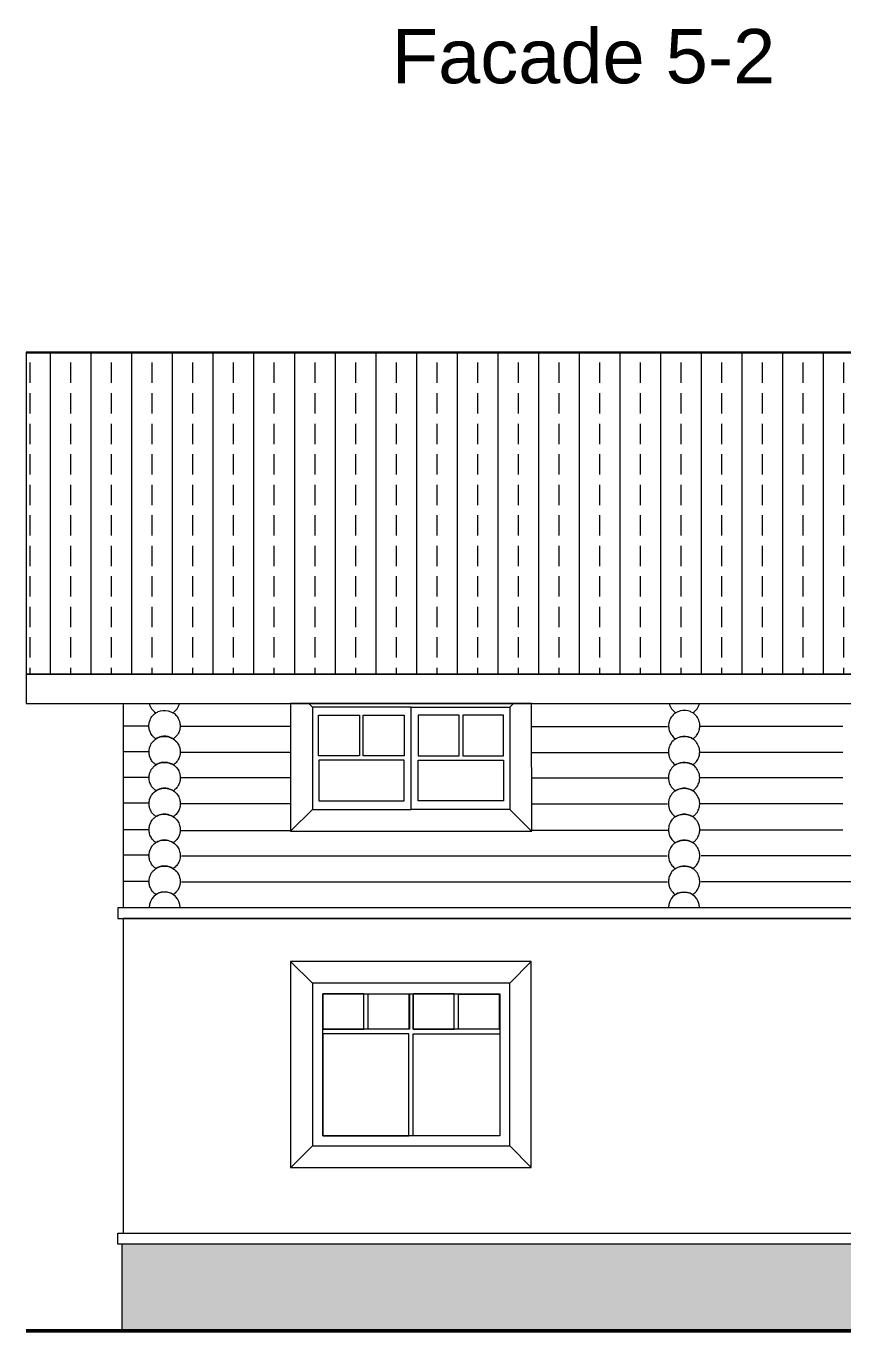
# Model space of a CAD drawing. Header units: millimetres. Extents: x 206455 to 265096, y 21531 to 53708.
# Drawn here: x 229874 to 237402, y 23085 to 35109 of the extents above; entities that cross this region are included whole.
import ezdxf

# ---------------------------------------------------------------- set-up
doc = ezdxf.new("R2010")
doc.units = ezdxf.units.MM
doc.layers.add('txt', color=7, linetype='Continuous', lineweight=13)
doc.layers.add('wall', color=5, linetype='Continuous')
doc.styles.get("Standard").update_dxf_attribs({"font": 'arial.ttf'})

msp = doc.modelspace()

# ---------------------------------------------------------------- hatches: boundary and pattern name
at = {"layer": 'wall', "linetype": 'Continuous', "lineweight": 0, "ltscale": 0.13}
h = msp.add_hatch(dxfattribs=at)
h.set_pattern_fill('ANSI33', color=253, scale=1500, angle=45, style=0)
h.set_pattern_definition([(90, (-183901.13, -205742.57), (-375, 6e-14), []), (90, (-183713.63, -205555.07), (-375, 6e-14), [187.5, -93.75])])
edge = h.paths.add_edge_path()
edge.add_line((242754, 29136), (242754, 32109))
edge.add_line((242754, 32109), (238343, 32109))
edge.add_line((238343, 32109), (238343, 31691))
edge.add_line((238343, 31691), (237808, 31691))
edge.add_line((237808, 31691), (237808, 32105))
edge.add_line((237808, 32105), (229875, 32105))
edge.add_line((229875, 32105), (229875, 29137))
edge.add_line((229875, 29137), (242752, 29137))
h = msp.add_hatch(dxfattribs=at)
h.set_pattern_fill('GRAVEL', color=253, scale=600, angle=135, style=0)
h.set_pattern_definition([(3.0128, (62226.53, -346877.26), (7212.4889873, 424.265388), [80.7216, -7991.4528]), (319.9697, (62307.138, -346873.016), (-5515.4296513, 4666.90889), [138.5208, -13713.555]), (267.5104, (62413.204, -346962.112), (424.2716866, 8909.545185), [97.6728, -9669.6192]), (42.2737, (62684.733, -347021.51), (-8909.5438786, -8061.0191202), [126.1428, -12488.1348]), (67.8337, (62778.07, -346936.656), (-2969.8427561, -7212.4918483), [123.693, -12245.6238]), (132.2737, (62824.74, -346822.105), (8061.0191202, -8909.5438786), [126.1428, -12488.1348]), (172.6942, (62739.887, -346728.767), (9758.0726261, -1272.7993934), [166.8174, -16514.9094]), (207.2553, (62574.424, -346707.553), (-12303.6609599, -6363.9548655), [157.4928, -15591.7926]), (256.4296, (62434.417, -346779.678), (-2121.3147443, -8909.5468306), [126.57, -12530.4438]), (310.2364, (62404.72, -346902.715), (-4242.644681, 5091.1656336), [144.4992, -7080.4578]), (357.3974, (62498.057, -347013.024), (9758.07333985, -424.2705468), [186.8688, -18500.025]), (273.8141, (62268.954, -346597.245), (424.266459, -5515.433004), [63.7806, -6314.3064]), (306.4692, (62273.197, -346660.884), (-4666.9006722, 6363.963659), [121.3422, -12012.9066]), (0, (62345.32, -346758.47), (424.2642, 424.2642), [84.8526, -763.6752]), (338.1986, (62324.11, -346839.075), (-2969.848929, 1272.79153), [45.6948, -4523.769]), (66.8014, (62366.54, -346856.05), (-848.52829, -1697.056353), [64.6218, -3166.4772]), (165.9638, (62391.99, -346796.65), (-2121.320558, 424.262176), [104.9574, -3393.6138]), (296.5651, (62290.17, -346771.2), (-424.26493, 1272.79171), [75.8946, -1821.4722]), (151.3895, (62612.608, -347102.12), (-5515.430733, 2969.8525067), [106.32, -10525.707]), (205.3462, (62519.27, -347051.207), (6363.9599204, 2969.8514034), [89.1966, -8830.4448]), (68.1986, (62205.315, -346856.046), (-1272.79153, -2969.848929), [91.389, -4478.0748]), (118.6105, (62239.256, -346771.193), (2969.8525067, -5515.430733), [106.32, -10525.707]), (114.444, (62875.65, -346839.075), (1272.794687, -2969.847565), [102.528, -5023.8744]), (69.7751, (62833.226, -346745.737), (-2545.589178, -6788.2232373), [85.9068, -8504.7858]), (201.8014, (62625.34, -346427.54), (-2969.848929, -1272.79153), [91.389, -4478.0748]), (152.354, (62540.483, -346461.48), (7212.4876922, -3818.3798075), [100.5786, -9957.2544]), (204.444, (62833.226, -346635.43), (2969.847565, 1272.794687), [51.264, -5075.1384]), (236.3099, (62650.79, -346453), (-1272.79353, -2121.319658), [30.594, -3028.8174]), (300.9638, (62633.82, -346478.45), (-848.529193, 1697.05568), [123.693, -2350.17]), (321.009, (62697.46, -346584.517), (-4666.9043606, 3818.3768023), [114.63, -11348.3538]), (78.6901, (62430.17, -346758.47), (-424.263315, -1272.792585), [86.5332, -2076.7974]), (128.1572, (62447.145, -346673.612), (-6363.9573682, 8061.0204296), [151.0764, -14956.5378]), (195.9454, (62353.81, -346554.82), (4666.9049305, 1272.792358), [61.7736, -6115.6044]), (225, (62294.4, -346571.8), (-1e-13, -848.5281), [36, -564]), (255.2564, (62693.22, -346605.73), (1272.7954174, 4666.9036284), [83.3544, -8252.112]), (183.0128, (62672.005, -346686.34), (-7212.4889873, -424.265388), [161.4432, -7910.7312]), (135, (62510.8, -346694.8), (-848.5281, 6e-14), [156, -444]), (100.3048, (62400.476, -346584.517), (1272.7861177, -7212.490385), [94.8684, -9391.9644]), (29.0546, (62383.506, -346491.18), (2121.32035, 1272.792307), [87.3612, -4280.7048]), (342.646, (62459.873, -346448.752), (12303.6594862, -3818.3715671), [142.239, -14081.6844]), (310.4261, (62595.638, -346491.18), (5091.1712671, -5939.6949932), [150.4794, -14897.4444])])
h.paths.add_polyline_path([(240350, 23885), (230756, 23885), (230756, 23085), (240350, 23085)])

# ---------------------------------------------------------------- linework, layer by layer
at = {"layer": 'wall', "color": 252, "linetype": 'Continuous', "lineweight": 30, "ltscale": 0.13}
msp.add_line((237806, 32102), (229874, 32102), dxfattribs=at)
at = {"layer": 'wall', "color": 250, "linetype": 'Continuous', "lineweight": 15}
msp.add_line((230771, 26987), (230771, 28868), dxfattribs=at)
at = {"layer": 'wall', "color": 252, "linetype": 'Continuous', "lineweight": 5}
for p, q in [((231005, 28659), (230769, 28659)), ((232312, 28655), (231294, 28655)), ((234533, 28656), (235784, 28656)), ((237402, 28656), (236090, 28656)), ((231006, 28420), (230770, 28420)), ((232315, 28415), (231296, 28415)), ((234537, 28415), (235790, 28415)), ((237402, 28415), (236085, 28415)), ((231006, 28184), (230770, 28184)), ((232317, 28180), (231299, 28180)), ((234533, 28180), (235790, 28180)), ((237402, 28180), (236085, 28180)), ((231006, 27947), (230769, 27947)), ((232316, 27941), (231297, 27941)), ((234533, 27942), (235784, 27942)), ((237402, 27942), (236090, 27942)), ((231006, 27703), (230769, 27703)), ((231297, 27697), (232315, 27697)), ((234532, 27699), (235795, 27699)), ((237402, 27699), (236080, 27699)), ((231006, 27468), (230769, 27468)), ((231306, 27463), (235781, 27463)), ((239826, 27463), (236094, 27463)), ((231006, 27227), (230769, 27227)), ((231306, 27223), (235784, 27223)), ((239831, 27223), (236091, 27223))]:
    msp.add_line(p, q, dxfattribs=at)
at = {"layer": 'wall', "color": 250, "linetype": 'Continuous', "lineweight": 50, "ltscale": 0.13}
msp.add_line((243983, 23085), (229875, 23085), dxfattribs=at)
at = {"layer": 'wall', "color": 250, "linetype": 'Continuous', "lineweight": 15, "ltscale": 0.13}
for points in [[(242754, 29136), (242754, 32109), (238343, 32109), (238343, 31691), (237808, 31691), (237808, 32105), (229875, 32105), (229875, 29137), (242752, 29137)], [(232479, 28867), (232512, 28834)], [(234333, 28833), (234366, 28868)], [(232512, 27891), (232312, 27691)], [(234333, 27891), (234533, 27691)], [(232512, 26290), (232312, 26489)], [(234331, 26289), (234530, 26488)], [(232312, 24589), (232512, 24789)], [(234530, 24590), (234331, 24789)]]:
    msp.add_lwpolyline(points, dxfattribs=at)
for points in [[(242754, 29137), (229874, 29137), (229874, 28868), (242754, 28868)], [(234533, 28868), (232312, 28868), (232312, 27691), (234534, 27691)], [(233423, 28834), (232512, 28834), (232512, 27891), (233423, 27891)], [(232947, 28383), (232570, 28383), (232570, 28760), (232947, 28760)], [(233358, 28383), (232980, 28383), (232980, 28760), (233358, 28760)], [(233422, 28834), (234333, 28834), (234333, 27891), (233422, 27891)], [(233487, 28383), (233865, 28383), (233865, 28760), (233487, 28760)], [(233898, 28383), (234275, 28383), (234275, 28760), (233898, 28760)], [(233358, 28345), (232571, 28345), (232571, 27969), (233358, 27969)], [(233487, 28345), (234274, 28345), (234274, 27969), (233487, 27969)], [(241906, 26985), (230719, 26985), (230719, 26884), (241906, 26884)], [(241854, 26884), (230769, 26884), (230769, 23986), (241854, 23986)], [(234530, 26489), (232312, 26489), (232312, 24590), (234530, 24590)], [(234332, 26290), (232512, 26290), (232512, 24789), (234332, 24789)], [(232608, 26191), (233406, 26191), (233406, 25864), (232608, 25864)], [(232608, 26190), (234240, 26190), (234240, 24882), (232608, 24882)], [(232985, 26190), (232608, 26190), (232608, 25864), (232985, 25864)], [(233401, 25864), (233025, 25864), (233025, 26190), (233401, 26190)], [(233442, 26190), (234240, 26190), (234240, 25864), (233442, 25864)], [(233819, 26190), (233442, 26190), (233442, 25864), (233819, 25864)], [(234235, 25864), (233859, 25864), (233859, 26189), (234235, 26189)], [(233401, 25823), (232608, 25823), (232608, 24882), (233401, 24882)], [(233442, 25823), (234240, 25823), (234240, 24882), (233442, 24882)], [(230719, 23986), (241905, 23986), (241905, 23885), (230719, 23885)], [(240350, 23885), (230756, 23885), (230756, 23085), (240350, 23085)]]:
    msp.add_lwpolyline(points, close=True, dxfattribs=at)
at = {"layer": 'wall', "color": 250, "linetype": 'Continuous', "lineweight": 15, "ltscale": 100}
for points in [[(231069, 28541, 0), (231067, 28543, 0), (231064, 28545, 0), (231062, 28547, 0), (231057, 28550, 0), (231052, 28555, 0), (231046, 28560, 0), (231041, 28566, 0), (231036, 28572, 0), (231030, 28581, 0), (231024, 28591, 0), (231019, 28601, 0), (231015, 28611, 0), (231011, 28622, 0), (231009, 28631, 0), (231007, 28640, 0), (231006, 28649, 0), (231006, 28657, 0), (231006, 28667, 0), (231006, 28673, 0), (231007, 28680, 0), (231009, 28690, 0), (231011, 28699, 0), (231016, 28713, 0), (231021, 28725, 0), (231027, 28736, 0), (231034, 28746, 0), (231040, 28753, 0), (231045, 28759, 0), (231052, 28766, 0), (231057, 28770, 0), (231065, 28777, 0), (231070, 28781, 0), (231085, 28788, 0), (231092, 28792, 0), (231112, 28799, 0), (231136, 28803, 0), (231160, 28803, 0), (231184, 28799, 0), (231207, 28790, 0), (231227, 28782, 0), (231241, 28773, 0), (231251, 28763, 0), (231262, 28752, 0), (231269, 28741, 0), (231275, 28732, 0), (231279, 28723, 0), (231285, 28711, 0), (231289, 28699, 0), (231291, 28689, 0), (231292, 28682, 0), (231294, 28672, 0), (231294, 28664, 0), (231294, 28654, 0), (231293, 28645, 0), (231292, 28638, 0), (231290, 28629, 0), (231287, 28615, 0), (231284, 28608, 0), (231280, 28598, 0), (231275, 28589, 0), (231268, 28579, 0), (231262, 28571, 0), (231255, 28562, 0), (231247, 28555, 0), (231237, 28546, 0), (231231, 28541, 0), (231229, 28541, 0), (231226, 28543, 0), (231226, 28543, 0), (231222, 28545, 0), (231217, 28547, 0), (231212, 28549, 0), (231204, 28553, 0), (231196, 28555, 0), (231183, 28561, 0), (231175, 28562, 0), (231168, 28563, 0), (231161, 28564, 0), (231153, 28564, 0), (231145, 28564, 0), (231139, 28564, 0), (231134, 28563, 0), (231126, 28562, 0), (231119, 28561, 0), (231112, 28560, 0), (231105, 28557, 0), (231099, 28555, 0), (231092, 28553, 0), (231086, 28550, 0), (231078, 28546, 0), (231072, 28543, 0), (231069, 28541, 0), (231069, 28541, 0)], [(236019, 28541, 0), (236021, 28542, 0), (236025, 28545, 0), (236027, 28546, 0), (236031, 28550, 0), (236037, 28555, 0), (236042, 28560, 0), (236048, 28566, 0), (236053, 28572, 0), (236059, 28581, 0), (236065, 28591, 0), (236070, 28601, 0), (236074, 28610, 0), (236078, 28621, 0), (236080, 28630, 0), (236081, 28640, 0), (236082, 28649, 0), (236083, 28657, 0), (236083, 28667, 0), (236082, 28673, 0), (236082, 28680, 0), (236080, 28690, 0), (236078, 28699, 0), (236073, 28713, 0), (236067, 28724, 0), (236061, 28736, 0), (236055, 28746, 0), (236049, 28753, 0), (236044, 28759, 0), (236037, 28766, 0), (236032, 28770, 0), (236024, 28777, 0), (236018, 28780, 0), (236004, 28788, 0), (235996, 28792, 0), (235977, 28799, 0), (235953, 28802, 0), (235928, 28802, 0), (235905, 28798, 0), (235881, 28790, 0), (235862, 28781, 0), (235848, 28772, 0), (235838, 28763, 0), (235827, 28751, 0), (235819, 28741, 0), (235814, 28732, 0), (235809, 28723, 0), (235804, 28711, 0), (235800, 28698, 0), (235798, 28688, 0), (235796, 28682, 0), (235795, 28671, 0), (235795, 28663, 0), (235795, 28654, 0), (235796, 28645, 0), (235797, 28638, 0), (235798, 28629, 0), (235802, 28614, 0), (235805, 28607, 0), (235809, 28598, 0), (235814, 28589, 0), (235821, 28578, 0), (235827, 28571, 0), (235834, 28561, 0), (235841, 28554, 0), (235851, 28546, 0), (235858, 28541, 0), (235859, 28541, 0), (235862, 28543, 0), (235862, 28543, 0), (235867, 28545, 0), (235872, 28547, 0), (235876, 28549, 0), (235885, 28552, 0), (235892, 28555, 0), (235906, 28560, 0), (235914, 28562, 0), (235921, 28562, 0), (235927, 28563, 0), (235935, 28563, 0), (235944, 28563, 0), (235949, 28564, 0), (235954, 28563, 0), (235962, 28562, 0), (235970, 28561, 0), (235977, 28560, 0), (235983, 28557, 0), (235990, 28555, 0), (235997, 28553, 0), (236003, 28550, 0), (236011, 28545, 0), (236016, 28543, 0), (236019, 28541, 0), (236019, 28541, 0)], [(231070, 28302, 0), (231068, 28303, 0), (231065, 28305, 0), (231063, 28307, 0), (231058, 28311, 0), (231053, 28316, 0), (231047, 28321, 0), (231042, 28327, 0), (231037, 28333, 0), (231031, 28341, 0), (231025, 28352, 0), (231020, 28361, 0), (231016, 28371, 0), (231012, 28382, 0), (231010, 28391, 0), (231009, 28401, 0), (231007, 28410, 0), (231007, 28418, 0), (231007, 28428, 0), (231008, 28434, 0), (231008, 28441, 0), (231010, 28451, 0), (231012, 28459, 0), (231017, 28474, 0), (231022, 28485, 0), (231028, 28497, 0), (231035, 28506, 0), (231041, 28514, 0), (231046, 28520, 0), (231053, 28527, 0), (231058, 28531, 0), (231066, 28537, 0), (231071, 28541, 0), (231086, 28549, 0), (231093, 28552, 0), (231113, 28559, 0), (231137, 28563, 0), (231161, 28563, 0), (231185, 28559, 0), (231208, 28551, 0), (231228, 28542, 0), (231242, 28533, 0), (231252, 28524, 0), (231263, 28512, 0), (231270, 28502, 0), (231276, 28493, 0), (231281, 28484, 0), (231286, 28472, 0), (231290, 28459, 0), (231292, 28449, 0), (231294, 28443, 0), (231295, 28432, 0), (231295, 28424, 0), (231295, 28415, 0), (231294, 28406, 0), (231293, 28398, 0), (231292, 28389, 0), (231288, 28375, 0), (231285, 28368, 0), (231281, 28359, 0), (231276, 28350, 0), (231269, 28339, 0), (231263, 28331, 0), (231256, 28322, 0), (231249, 28315, 0), (231238, 28307, 0), (231232, 28302, 0), (231231, 28302, 0), (231227, 28304, 0), (231227, 28304, 0), (231223, 28306, 0), (231218, 28308, 0), (231213, 28310, 0), (231205, 28313, 0), (231197, 28316, 0), (231184, 28321, 0), (231176, 28322, 0), (231169, 28323, 0), (231162, 28324, 0), (231155, 28324, 0), (231146, 28324, 0), (231141, 28324, 0), (231136, 28324, 0), (231128, 28323, 0), (231120, 28322, 0), (231113, 28320, 0), (231106, 28318, 0), (231100, 28316, 0), (231093, 28313, 0), (231087, 28311, 0), (231079, 28306, 0), (231073, 28303, 0), (231070, 28302, 0), (231070, 28302, 0)], [(236018, 28301, 0), (236020, 28303, 0), (236024, 28305, 0), (236026, 28307, 0), (236030, 28311, 0), (236036, 28315, 0), (236041, 28321, 0), (236047, 28327, 0), (236051, 28333, 0), (236058, 28341, 0), (236064, 28351, 0), (236069, 28361, 0), (236073, 28371, 0), (236076, 28382, 0), (236079, 28391, 0), (236080, 28400, 0), (236081, 28410, 0), (236082, 28417, 0), (236082, 28428, 0), (236081, 28434, 0), (236080, 28440, 0), (236079, 28451, 0), (236077, 28459, 0), (236072, 28474, 0), (236066, 28485, 0), (236060, 28497, 0), (236054, 28506, 0), (236048, 28513, 0), (236043, 28519, 0), (236036, 28527, 0), (236031, 28531, 0), (236023, 28537, 0), (236017, 28541, 0), (236003, 28549, 0), (235995, 28552, 0), (235976, 28559, 0), (235952, 28563, 0), (235927, 28563, 0), (235904, 28559, 0), (235880, 28551, 0), (235861, 28542, 0), (235847, 28533, 0), (235837, 28524, 0), (235826, 28512, 0), (235818, 28501, 0), (235813, 28493, 0), (235808, 28484, 0), (235803, 28471, 0), (235799, 28459, 0), (235796, 28449, 0), (235795, 28442, 0), (235794, 28432, 0), (235794, 28424, 0), (235794, 28414, 0), (235795, 28406, 0), (235796, 28398, 0), (235797, 28389, 0), (235801, 28375, 0), (235804, 28368, 0), (235808, 28358, 0), (235812, 28349, 0), (235819, 28339, 0), (235825, 28331, 0), (235833, 28322, 0), (235840, 28315, 0), (235850, 28306, 0), (235857, 28302, 0), (235858, 28301, 0), (235861, 28303, 0), (235861, 28303, 0), (235866, 28305, 0), (235870, 28307, 0), (235875, 28309, 0), (235884, 28313, 0), (235891, 28316, 0), (235905, 28321, 0), (235912, 28322, 0), (235920, 28323, 0), (235926, 28324, 0), (235934, 28324, 0), (235943, 28324, 0), (235948, 28324, 0), (235953, 28324, 0), (235961, 28323, 0), (235969, 28321, 0), (235976, 28320, 0), (235982, 28318, 0), (235989, 28315, 0), (235996, 28313, 0), (236001, 28310, 0), (236010, 28306, 0), (236015, 28303, 0), (236018, 28301, 0), (236018, 28301, 0)], [(231071, 28063, 0), (231068, 28064, 0), (231065, 28066, 0), (231063, 28068, 0), (231059, 28072, 0), (231053, 28077, 0), (231047, 28082, 0), (231042, 28088, 0), (231037, 28094, 0), (231031, 28102, 0), (231025, 28113, 0), (231020, 28123, 0), (231016, 28132, 0), (231012, 28143, 0), (231010, 28152, 0), (231009, 28162, 0), (231007, 28171, 0), (231007, 28179, 0), (231007, 28189, 0), (231008, 28195, 0), (231008, 28202, 0), (231010, 28212, 0), (231012, 28220, 0), (231017, 28235, 0), (231022, 28246, 0), (231028, 28258, 0), (231035, 28267, 0), (231041, 28275, 0), (231046, 28281, 0), (231053, 28288, 0), (231058, 28292, 0), (231066, 28298, 0), (231071, 28302, 0), (231086, 28310, 0), (231094, 28313, 0), (231113, 28320, 0), (231137, 28324, 0), (231161, 28324, 0), (231185, 28320, 0), (231208, 28312, 0), (231228, 28303, 0), (231242, 28294, 0), (231252, 28285, 0), (231263, 28273, 0), (231270, 28263, 0), (231276, 28254, 0), (231281, 28245, 0), (231286, 28233, 0), (231290, 28220, 0), (231292, 28210, 0), (231294, 28204, 0), (231295, 28193, 0), (231295, 28185, 0), (231295, 28176, 0), (231294, 28167, 0), (231293, 28159, 0), (231292, 28150, 0), (231288, 28136, 0), (231285, 28129, 0), (231281, 28120, 0), (231276, 28111, 0), (231269, 28100, 0), (231263, 28092, 0), (231256, 28083, 0), (231249, 28076, 0), (231238, 28068, 0), (231232, 28063, 0), (231231, 28063, 0), (231227, 28065, 0), (231227, 28065, 0), (231223, 28067, 0), (231218, 28069, 0), (231213, 28071, 0), (231205, 28074, 0), (231197, 28077, 0), (231184, 28082, 0), (231176, 28083, 0), (231169, 28084, 0), (231162, 28085, 0), (231155, 28085, 0), (231146, 28085, 0), (231141, 28085, 0), (231136, 28085, 0), (231128, 28084, 0), (231120, 28083, 0), (231113, 28081, 0), (231106, 28079, 0), (231100, 28077, 0), (231093, 28074, 0), (231087, 28072, 0), (231079, 28067, 0), (231073, 28064, 0), (231071, 28063, 0), (231071, 28063, 0)], [(236018, 28062, 0), (236020, 28064, 0), (236024, 28066, 0), (236026, 28068, 0), (236030, 28072, 0), (236036, 28076, 0), (236041, 28082, 0), (236047, 28088, 0), (236051, 28094, 0), (236058, 28102, 0), (236064, 28112, 0), (236069, 28122, 0), (236073, 28132, 0), (236076, 28143, 0), (236079, 28152, 0), (236080, 28161, 0), (236081, 28171, 0), (236082, 28178, 0), (236082, 28189, 0), (236081, 28195, 0), (236080, 28201, 0), (236079, 28212, 0), (236077, 28220, 0), (236072, 28235, 0), (236066, 28246, 0), (236060, 28258, 0), (236054, 28267, 0), (236048, 28274, 0), (236043, 28280, 0), (236036, 28288, 0), (236031, 28292, 0), (236023, 28298, 0), (236017, 28302, 0), (236002, 28310, 0), (235995, 28313, 0), (235976, 28320, 0), (235952, 28324, 0), (235927, 28324, 0), (235904, 28320, 0), (235880, 28312, 0), (235861, 28303, 0), (235847, 28294, 0), (235837, 28285, 0), (235826, 28273, 0), (235818, 28262, 0), (235813, 28254, 0), (235808, 28245, 0), (235803, 28233, 0), (235799, 28220, 0), (235796, 28210, 0), (235795, 28203, 0), (235794, 28193, 0), (235794, 28185, 0), (235794, 28175, 0), (235795, 28167, 0), (235796, 28159, 0), (235797, 28150, 0), (235801, 28136, 0), (235804, 28129, 0), (235808, 28119, 0), (235812, 28110, 0), (235819, 28100, 0), (235825, 28092, 0), (235833, 28083, 0), (235840, 28076, 0), (235850, 28067, 0), (235857, 28063, 0), (235858, 28062, 0), (235861, 28064, 0), (235861, 28064, 0), (235865, 28066, 0), (235870, 28068, 0), (235875, 28070, 0), (235884, 28074, 0), (235891, 28077, 0), (235905, 28082, 0), (235912, 28083, 0), (235920, 28084, 0), (235926, 28085, 0), (235934, 28085, 0), (235943, 28085, 0), (235948, 28085, 0), (235953, 28085, 0), (235961, 28084, 0), (235969, 28082, 0), (235976, 28081, 0), (235982, 28079, 0), (235989, 28076, 0), (235996, 28074, 0), (236001, 28071, 0), (236010, 28067, 0), (236015, 28064, 0), (236018, 28062, 0), (236018, 28062, 0)], [(231071, 27824, 0), (231068, 27825, 0), (231065, 27827, 0), (231063, 27829, 0), (231059, 27833, 0), (231053, 27838, 0), (231047, 27843, 0), (231042, 27849, 0), (231037, 27855, 0), (231031, 27863, 0), (231025, 27874, 0), (231020, 27884, 0), (231016, 27893, 0), (231012, 27904, 0), (231010, 27913, 0), (231009, 27923, 0), (231007, 27932, 0), (231007, 27940, 0), (231007, 27950, 0), (231008, 27956, 0), (231008, 27963, 0), (231010, 27973, 0), (231012, 27981, 0), (231017, 27996, 0), (231022, 28007, 0), (231028, 28019, 0), (231035, 28028, 0), (231041, 28036, 0), (231046, 28042, 0), (231053, 28049, 0), (231058, 28053, 0), (231066, 28059, 0), (231071, 28063, 0), (231086, 28071, 0), (231094, 28074, 0), (231113, 28081, 0), (231137, 28085, 0), (231161, 28085, 0), (231185, 28081, 0), (231208, 28073, 0), (231228, 28064, 0), (231242, 28055, 0), (231252, 28046, 0), (231263, 28034, 0), (231270, 28024, 0), (231276, 28015, 0), (231281, 28006, 0), (231286, 27994, 0), (231290, 27981, 0), (231292, 27971, 0), (231294, 27965, 0), (231295, 27954, 0), (231295, 27946, 0), (231295, 27937, 0), (231294, 27928, 0), (231293, 27920, 0), (231292, 27911, 0), (231288, 27897, 0), (231285, 27890, 0), (231281, 27881, 0), (231276, 27872, 0), (231269, 27861, 0), (231263, 27853, 0), (231256, 27844, 0), (231249, 27837, 0), (231238, 27829, 0), (231232, 27824, 0), (231231, 27824, 0), (231228, 27826, 0), (231228, 27826, 0), (231223, 27828, 0), (231218, 27830, 0), (231214, 27832, 0), (231205, 27835, 0), (231197, 27838, 0), (231184, 27843, 0), (231176, 27844, 0), (231169, 27845, 0), (231162, 27846, 0), (231155, 27846, 0), (231146, 27846, 0), (231141, 27846, 0), (231136, 27846, 0), (231128, 27845, 0), (231120, 27844, 0), (231113, 27842, 0), (231106, 27840, 0), (231100, 27838, 0), (231093, 27835, 0), (231087, 27833, 0), (231079, 27828, 0), (231073, 27825, 0), (231071, 27824, 0), (231071, 27824, 0)], [(236018, 27823, 0), (236020, 27825, 0), (236023, 27827, 0), (236026, 27829, 0), (236030, 27833, 0), (236036, 27837, 0), (236041, 27843, 0), (236047, 27849, 0), (236051, 27855, 0), (236058, 27863, 0), (236064, 27873, 0), (236069, 27883, 0), (236073, 27893, 0), (236076, 27904, 0), (236079, 27913, 0), (236080, 27922, 0), (236081, 27932, 0), (236082, 27939, 0), (236082, 27950, 0), (236081, 27956, 0), (236080, 27962, 0), (236079, 27973, 0), (236077, 27981, 0), (236072, 27996, 0), (236066, 28007, 0), (236060, 28019, 0), (236053, 28028, 0), (236048, 28035, 0), (236042, 28041, 0), (236036, 28049, 0), (236031, 28053, 0), (236023, 28059, 0), (236017, 28063, 0), (236002, 28071, 0), (235995, 28074, 0), (235976, 28081, 0), (235952, 28085, 0), (235927, 28085, 0), (235904, 28081, 0), (235880, 28073, 0), (235861, 28064, 0), (235847, 28055, 0), (235837, 28046, 0), (235826, 28034, 0), (235818, 28023, 0), (235813, 28015, 0), (235808, 28006, 0), (235803, 27994, 0), (235799, 27981, 0), (235796, 27971, 0), (235795, 27964, 0), (235794, 27954, 0), (235794, 27946, 0), (235794, 27936, 0), (235795, 27928, 0), (235796, 27920, 0), (235797, 27911, 0), (235801, 27897, 0), (235804, 27890, 0), (235808, 27881, 0), (235812, 27871, 0), (235819, 27861, 0), (235825, 27853, 0), (235833, 27844, 0), (235840, 27837, 0), (235850, 27828, 0), (235857, 27824, 0), (235858, 27823, 0), (235861, 27825, 0), (235861, 27825, 0), (235865, 27827, 0), (235870, 27829, 0), (235875, 27832, 0), (235884, 27835, 0), (235891, 27838, 0), (235905, 27843, 0), (235912, 27844, 0), (235920, 27845, 0), (235926, 27846, 0), (235934, 27846, 0), (235942, 27846, 0), (235948, 27846, 0), (235953, 27846, 0), (235961, 27845, 0), (235969, 27843, 0), (235976, 27842, 0), (235982, 27840, 0), (235989, 27837, 0), (235995, 27835, 0), (236001, 27832, 0), (236010, 27828, 0), (236015, 27825, 0), (236018, 27823, 0), (236018, 27823, 0)], [(231070, 27585, 0), (231068, 27586, 0), (231065, 27589, 0), (231062, 27590, 0), (231058, 27594, 0), (231052, 27599, 0), (231047, 27604, 0), (231041, 27610, 0), (231037, 27616, 0), (231030, 27625, 0), (231025, 27635, 0), (231019, 27645, 0), (231015, 27654, 0), (231012, 27665, 0), (231010, 27674, 0), (231008, 27684, 0), (231007, 27693, 0), (231006, 27701, 0), (231007, 27711, 0), (231007, 27717, 0), (231008, 27724, 0), (231010, 27734, 0), (231011, 27742, 0), (231016, 27757, 0), (231022, 27768, 0), (231028, 27780, 0), (231035, 27790, 0), (231040, 27797, 0), (231046, 27803, 0), (231052, 27810, 0), (231057, 27814, 0), (231066, 27821, 0), (231071, 27824, 0), (231086, 27832, 0), (231093, 27836, 0), (231113, 27843, 0), (231136, 27846, 0), (231161, 27846, 0), (231184, 27842, 0), (231208, 27834, 0), (231227, 27825, 0), (231241, 27816, 0), (231252, 27807, 0), (231262, 27795, 0), (231270, 27785, 0), (231275, 27776, 0), (231280, 27767, 0), (231285, 27755, 0), (231289, 27742, 0), (231292, 27732, 0), (231293, 27726, 0), (231294, 27715, 0), (231294, 27707, 0), (231295, 27698, 0), (231293, 27689, 0), (231293, 27682, 0), (231291, 27672, 0), (231287, 27658, 0), (231284, 27651, 0), (231280, 27642, 0), (231276, 27633, 0), (231269, 27622, 0), (231263, 27614, 0), (231255, 27605, 0), (231248, 27598, 0), (231238, 27590, 0), (231231, 27585, 0), (231230, 27585, 0), (231227, 27587, 0), (231227, 27587, 0), (231223, 27589, 0), (231218, 27591, 0), (231213, 27593, 0), (231204, 27596, 0), (231197, 27599, 0), (231183, 27604, 0), (231176, 27605, 0), (231168, 27606, 0), (231162, 27607, 0), (231154, 27607, 0), (231146, 27607, 0), (231140, 27607, 0), (231135, 27607, 0), (231127, 27606, 0), (231119, 27605, 0), (231113, 27603, 0), (231106, 27601, 0), (231100, 27599, 0), (231093, 27596, 0), (231087, 27594, 0), (231078, 27589, 0), (231073, 27586, 0), (231070, 27585, 0), (231070, 27585, 0)], [(236019, 27585, 0), (236021, 27586, 0), (236024, 27588, 0), (236026, 27590, 0), (236031, 27594, 0), (236036, 27599, 0), (236042, 27604, 0), (236047, 27610, 0), (236052, 27616, 0), (236058, 27624, 0), (236064, 27635, 0), (236069, 27644, 0), (236073, 27654, 0), (236077, 27665, 0), (236079, 27674, 0), (236081, 27683, 0), (236082, 27693, 0), (236082, 27701, 0), (236082, 27711, 0), (236082, 27717, 0), (236081, 27724, 0), (236079, 27734, 0), (236077, 27742, 0), (236072, 27757, 0), (236067, 27768, 0), (236061, 27780, 0), (236054, 27789, 0), (236049, 27796, 0), (236043, 27802, 0), (236036, 27810, 0), (236031, 27814, 0), (236023, 27820, 0), (236018, 27824, 0), (236003, 27832, 0), (235996, 27835, 0), (235976, 27842, 0), (235952, 27846, 0), (235928, 27846, 0), (235904, 27842, 0), (235881, 27834, 0), (235861, 27825, 0), (235847, 27816, 0), (235837, 27807, 0), (235826, 27795, 0), (235819, 27784, 0), (235813, 27776, 0), (235809, 27767, 0), (235803, 27755, 0), (235799, 27742, 0), (235797, 27732, 0), (235796, 27726, 0), (235794, 27715, 0), (235794, 27707, 0), (235794, 27698, 0), (235795, 27689, 0), (235796, 27681, 0), (235798, 27672, 0), (235801, 27658, 0), (235804, 27651, 0), (235808, 27642, 0), (235813, 27633, 0), (235820, 27622, 0), (235826, 27614, 0), (235833, 27605, 0), (235841, 27598, 0), (235851, 27589, 0), (235857, 27585, 0), (235859, 27584, 0), (235862, 27586, 0), (235862, 27586, 0), (235866, 27588, 0), (235871, 27591, 0), (235876, 27593, 0), (235884, 27596, 0), (235892, 27599, 0), (235905, 27604, 0), (235913, 27605, 0), (235920, 27606, 0), (235927, 27607, 0), (235935, 27607, 0), (235943, 27607, 0), (235949, 27607, 0), (235954, 27607, 0), (235962, 27606, 0), (235969, 27604, 0), (235976, 27603, 0), (235983, 27601, 0), (235989, 27599, 0), (235996, 27596, 0), (236002, 27593, 0), (236010, 27589, 0), (236016, 27586, 0), (236019, 27585, 0), (236019, 27585, 0)], [(231070, 27346, 0), (231068, 27347, 0), (231065, 27350, 0), (231062, 27351, 0), (231058, 27355, 0), (231052, 27360, 0), (231047, 27365, 0), (231042, 27371, 0), (231037, 27377, 0), (231030, 27386, 0), (231025, 27396, 0), (231019, 27406, 0), (231015, 27415, 0), (231012, 27426, 0), (231010, 27435, 0), (231008, 27445, 0), (231007, 27454, 0), (231006, 27462, 0), (231007, 27472, 0), (231007, 27478, 0), (231008, 27485, 0), (231010, 27495, 0), (231012, 27503, 0), (231016, 27518, 0), (231022, 27529, 0), (231028, 27541, 0), (231035, 27551, 0), (231040, 27558, 0), (231046, 27564, 0), (231052, 27571, 0), (231057, 27575, 0), (231066, 27582, 0), (231071, 27585, 0), (231086, 27593, 0), (231093, 27597, 0), (231113, 27604, 0), (231136, 27607, 0), (231161, 27607, 0), (231185, 27603, 0), (231208, 27595, 0), (231227, 27586, 0), (231241, 27577, 0), (231252, 27568, 0), (231262, 27556, 0), (231270, 27546, 0), (231275, 27537, 0), (231280, 27528, 0), (231285, 27516, 0), (231289, 27503, 0), (231292, 27493, 0), (231293, 27487, 0), (231294, 27476, 0), (231294, 27468, 0), (231295, 27459, 0), (231293, 27450, 0), (231293, 27443, 0), (231291, 27433, 0), (231287, 27419, 0), (231284, 27412, 0), (231280, 27403, 0), (231276, 27394, 0), (231269, 27383, 0), (231263, 27375, 0), (231255, 27366, 0), (231248, 27359, 0), (231238, 27351, 0), (231231, 27346, 0), (231230, 27346, 0), (231227, 27348, 0), (231227, 27348, 0), (231223, 27350, 0), (231218, 27352, 0), (231213, 27354, 0), (231204, 27357, 0), (231197, 27360, 0), (231183, 27365, 0), (231176, 27366, 0), (231168, 27367, 0), (231162, 27368, 0), (231154, 27368, 0), (231146, 27368, 0), (231140, 27368, 0), (231135, 27368, 0), (231127, 27367, 0), (231119, 27366, 0), (231113, 27364, 0), (231106, 27362, 0), (231100, 27360, 0), (231093, 27357, 0), (231087, 27355, 0), (231078, 27350, 0), (231073, 27348, 0), (231070, 27346, 0), (231070, 27346, 0)], [(236019, 27346, 0), (236021, 27347, 0), (236024, 27349, 0), (236026, 27351, 0), (236031, 27355, 0), (236036, 27360, 0), (236042, 27365, 0), (236047, 27371, 0), (236052, 27377, 0), (236058, 27385, 0), (236064, 27396, 0), (236069, 27405, 0), (236073, 27415, 0), (236077, 27426, 0), (236079, 27435, 0), (236081, 27445, 0), (236082, 27454, 0), (236082, 27462, 0), (236082, 27472, 0), (236082, 27478, 0), (236081, 27485, 0), (236079, 27495, 0), (236077, 27503, 0), (236072, 27518, 0), (236067, 27529, 0), (236061, 27541, 0), (236054, 27550, 0), (236048, 27557, 0), (236043, 27564, 0), (236036, 27571, 0), (236031, 27575, 0), (236023, 27581, 0), (236018, 27585, 0), (236003, 27593, 0), (235996, 27596, 0), (235976, 27603, 0), (235952, 27607, 0), (235928, 27607, 0), (235904, 27603, 0), (235881, 27595, 0), (235861, 27586, 0), (235847, 27577, 0), (235837, 27568, 0), (235826, 27556, 0), (235819, 27545, 0), (235813, 27537, 0), (235809, 27528, 0), (235803, 27516, 0), (235799, 27503, 0), (235797, 27493, 0), (235796, 27487, 0), (235794, 27476, 0), (235794, 27468, 0), (235794, 27459, 0), (235795, 27450, 0), (235796, 27442, 0), (235798, 27433, 0), (235801, 27419, 0), (235804, 27412, 0), (235808, 27403, 0), (235813, 27394, 0), (235820, 27383, 0), (235826, 27375, 0), (235833, 27366, 0), (235841, 27359, 0), (235851, 27350, 0), (235857, 27346, 0), (235859, 27345, 0), (235862, 27347, 0), (235862, 27347, 0), (235866, 27349, 0), (235871, 27352, 0), (235876, 27354, 0), (235884, 27357, 0), (235892, 27360, 0), (235905, 27365, 0), (235913, 27366, 0), (235920, 27367, 0), (235927, 27368, 0), (235935, 27368, 0), (235943, 27368, 0), (235949, 27368, 0), (235954, 27368, 0), (235962, 27367, 0), (235969, 27365, 0), (235976, 27364, 0), (235983, 27362, 0), (235989, 27360, 0), (235996, 27357, 0), (236002, 27354, 0), (236010, 27350, 0), (236016, 27347, 0), (236019, 27346, 0), (236019, 27346, 0)], [(231070, 27107, 0), (231068, 27108, 0), (231065, 27111, 0), (231062, 27112, 0), (231058, 27116, 0), (231052, 27121, 0), (231047, 27126, 0), (231042, 27132, 0), (231037, 27138, 0), (231030, 27147, 0), (231025, 27157, 0), (231019, 27167, 0), (231015, 27176, 0), (231012, 27187, 0), (231010, 27196, 0), (231008, 27206, 0), (231007, 27215, 0), (231006, 27223, 0), (231007, 27233, 0), (231007, 27239, 0), (231008, 27246, 0), (231010, 27256, 0), (231012, 27264, 0), (231016, 27279, 0), (231022, 27290, 0), (231028, 27302, 0), (231035, 27312, 0), (231040, 27319, 0), (231046, 27325, 0), (231053, 27332, 0), (231057, 27336, 0), (231066, 27343, 0), (231071, 27346, 0), (231086, 27354, 0), (231093, 27358, 0), (231113, 27365, 0), (231136, 27368, 0), (231161, 27368, 0), (231185, 27364, 0), (231208, 27356, 0), (231227, 27347, 0), (231241, 27338, 0), (231252, 27329, 0), (231263, 27317, 0), (231270, 27307, 0), (231275, 27298, 0), (231280, 27289, 0), (231285, 27277, 0), (231289, 27264, 0), (231292, 27254, 0), (231293, 27248, 0), (231294, 27237, 0), (231294, 27229, 0), (231295, 27220, 0), (231293, 27211, 0), (231293, 27204, 0), (231291, 27194, 0), (231287, 27180, 0), (231284, 27173, 0), (231280, 27164, 0), (231276, 27155, 0), (231269, 27144, 0), (231263, 27136, 0), (231255, 27127, 0), (231248, 27120, 0), (231238, 27112, 0), (231231, 27107, 0), (231230, 27107, 0), (231227, 27109, 0), (231227, 27109, 0), (231223, 27111, 0), (231218, 27113, 0), (231213, 27115, 0), (231204, 27118, 0), (231197, 27121, 0), (231183, 27126, 0), (231176, 27127, 0), (231168, 27128, 0), (231162, 27129, 0), (231154, 27129, 0), (231146, 27129, 0), (231140, 27129, 0), (231135, 27129, 0), (231127, 27128, 0), (231119, 27127, 0), (231113, 27125, 0), (231106, 27123, 0), (231100, 27121, 0), (231093, 27119, 0), (231087, 27116, 0), (231078, 27111, 0), (231073, 27109, 0), (231070, 27107, 0), (231070, 27107, 0)], [(236019, 27107, 0), (236021, 27108, 0), (236024, 27110, 0), (236026, 27112, 0), (236031, 27116, 0), (236036, 27121, 0), (236042, 27126, 0), (236047, 27132, 0), (236052, 27138, 0), (236058, 27146, 0), (236064, 27157, 0), (236069, 27166, 0), (236073, 27176, 0), (236077, 27187, 0), (236079, 27196, 0), (236081, 27206, 0), (236082, 27215, 0), (236082, 27223, 0), (236082, 27233, 0), (236081, 27239, 0), (236081, 27246, 0), (236079, 27256, 0), (236077, 27264, 0), (236072, 27279, 0), (236067, 27290, 0), (236061, 27302, 0), (236054, 27311, 0), (236048, 27318, 0), (236043, 27325, 0), (236036, 27332, 0), (236031, 27336, 0), (236023, 27342, 0), (236018, 27346, 0), (236003, 27354, 0), (235996, 27357, 0), (235976, 27364, 0), (235952, 27368, 0), (235928, 27368, 0), (235904, 27364, 0), (235881, 27356, 0), (235861, 27347, 0), (235847, 27338, 0), (235837, 27329, 0), (235826, 27317, 0), (235819, 27306, 0), (235813, 27298, 0), (235809, 27289, 0), (235803, 27277, 0), (235799, 27264, 0), (235797, 27254, 0), (235796, 27248, 0), (235794, 27237, 0), (235794, 27229, 0), (235794, 27220, 0), (235795, 27211, 0), (235796, 27203, 0), (235797, 27194, 0), (235801, 27180, 0), (235804, 27173, 0), (235808, 27164, 0), (235813, 27155, 0), (235820, 27144, 0), (235826, 27136, 0), (235833, 27127, 0), (235841, 27120, 0), (235851, 27111, 0), (235857, 27107, 0), (235859, 27106, 0), (235862, 27108, 0), (235862, 27108, 0), (235866, 27110, 0), (235871, 27113, 0), (235876, 27115, 0), (235884, 27118, 0), (235892, 27121, 0), (235905, 27126, 0), (235913, 27127, 0), (235920, 27128, 0), (235927, 27129, 0), (235935, 27129, 0), (235943, 27129, 0), (235948, 27129, 0), (235953, 27129, 0), (235962, 27128, 0), (235969, 27126, 0), (235976, 27125, 0), (235983, 27123, 0), (235989, 27121, 0), (235996, 27118, 0), (236002, 27115, 0), (236010, 27111, 0), (236016, 27108, 0), (236019, 27107, 0), (236019, 27107, 0)]]:
    msp.add_polyline3d(points, dxfattribs=at)
at = {"layer": 'wall', "color": 250, "linetype": 'Continuous', "lineweight": 15}
for centre, radius, start, end in [((231153, 28904), 150, 193.9769, 235.7028), ((231140, 28904), 152, 305.6477, 346.1861), ((235948, 28904), 152, 193.8139, 234.3523), ((235935, 28904), 150, 304.2972, 346.0231)]:
    msp.add_arc(centre, radius, start, end, dxfattribs=at)
at = {"layer": 'wall', "color": 250, "linetype": 'Continuous', "lineweight": 15, "ltscale": 0.13}
for centre in [(231151, 26986), (235937, 26986)]:
    msp.add_arc(centre, 143, 0, 180, dxfattribs=at)

# ---------------------------------------------------------------- texts
at = {"layer": 'txt', "color": 250, "linetype": 'Continuous', "lineweight": 15, "ltscale": 0.13}
msp.add_text('Facade 5-2', height=500, dxfattribs=at).set_placement((233245, 34582))

doc.saveas('drawing.dxf')
